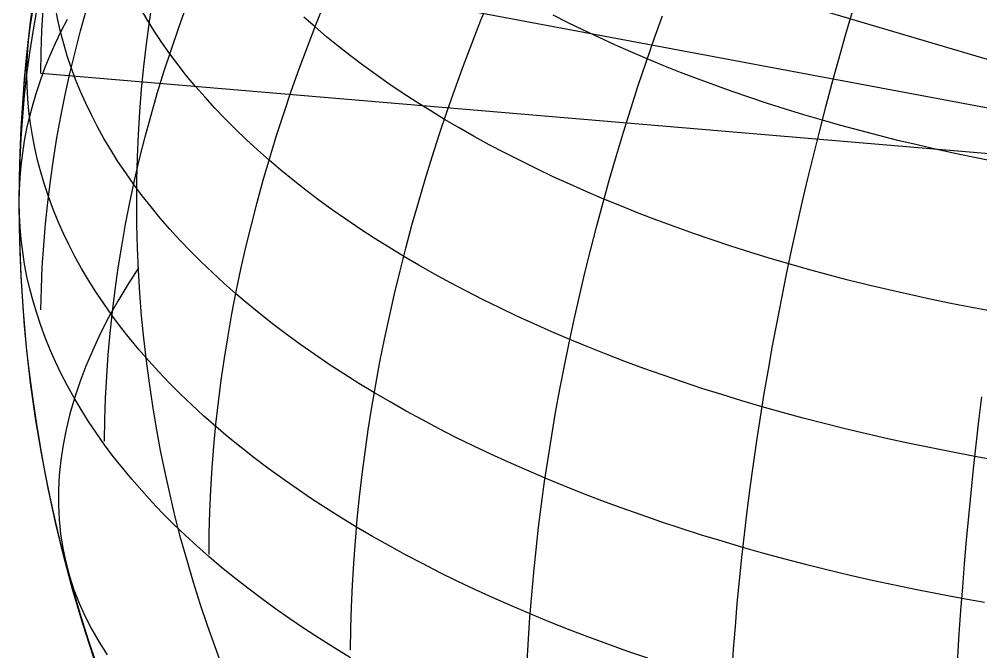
# Model space of a CAD drawing. Header units: millimetres. Extents: x -85 to 85, y -85 to 85.
# Drawn here: x -85 to -27.3, y -27 to 11 of the extents above; entities that cross this region are included whole.
import ezdxf

# ---------------------------------------------------------------- set-up
doc = ezdxf.new("R2010")
doc.units = ezdxf.units.MM
for name, color, linetype in [('CUT_OUTER', 1, 'Continuous'), ('ENGRAVE', 7, 'Continuous'), ('ENGRAVE_FINE', 8, 'Continuous')]:
    doc.layers.add(name, color=color, linetype=linetype)

msp = doc.modelspace()

# ---------------------------------------------------------------- linework, layer by layer
at = {"layer": 'CUT_OUTER'}
msp.add_circle((0, 0), 85, dxfattribs=at)
at = {"layer": 'ENGRAVE'}
for points in [[(-80.3691, -27.6733), (-80.8398, -26.2664), (-81.2859, -24.8516), (-81.7072, -23.4292), (-82.1037, -21.9996), (-82.4751, -20.5634), (-82.8215, -19.1208), (-83.1425, -17.6725), (-83.4383, -16.2188), (-83.7087, -14.7601), (-83.9535, -13.2969), (-84.1728, -11.8297), (-84.3664, -10.3589), (-84.5344, -8.8849), (-84.6765, -7.4082), (-84.7929, -5.9293), (-84.8835, -4.4486), (-84.9482, -2.9665), (-84.9871, -1.4835), (-85, 0), (-84.9871, 1.4835), (-84.9482, 2.9665), (-84.8835, 4.4486), (-84.7929, 5.9293), (-84.6765, 7.4082), (-84.5344, 8.8849), (-84.3664, 10.3589), (-84.1728, 11.8297)], [(-65.1138, -27.3185), (-66.0574, -26.7461), (-66.9809, -26.1656), (-67.884, -25.5771), (-68.7664, -24.9809), (-69.6279, -24.377), (-70.4682, -23.7657), (-71.287, -23.1472), (-72.0841, -22.5216), (-72.8592, -21.8891), (-73.6122, -21.25), (-74.3427, -20.6044), (-75.0505, -19.9525), (-75.7356, -19.2946), (-76.3975, -18.6308), (-77.0362, -17.9613), (-77.6514, -17.2863), (-78.2429, -16.6061), (-78.8106, -15.9208), (-79.3543, -15.2306), (-79.8739, -14.5359), (-80.3691, -13.8366), (-80.8398, -13.1332), (-81.2859, -12.4258), (-81.7072, -11.7146), (-82.1037, -10.9998), (-82.4751, -10.2817), (-82.8215, -9.5604), (-83.1425, -8.8362), (-83.4383, -8.1094), (-83.7087, -7.38), (-83.9535, -6.6485), (-84.1728, -5.9149), (-84.3664, -5.1794), (-84.5344, -4.4425), (-84.6765, -3.7041), (-84.7929, -2.9647), (-84.8835, -2.2243), (-84.9482, -1.4832), (-84.9871, -0.7417), (-85, 0), (-84.9871, 0.7417), (-84.9482, 1.4832), (-84.8835, 2.2243), (-84.7929, 2.9647), (-84.6765, 3.7041), (-84.5344, 4.4425), (-84.3664, 5.1794), (-84.1728, 5.9149), (-83.9535, 6.6485), (-83.7087, 7.38), (-83.4383, 8.1094), (-83.1425, 8.8362), (-82.8215, 9.5604), (-82.4751, 10.2817), (-82.1037, 10.9998)]]:
    msp.add_lwpolyline(points, dxfattribs=at)
at = {"layer": 'ENGRAVE_FINE'}
for points in [[(73.612, -21.1188), (-73.6031, 22.4009)], [(79.8735, -14.3171), (-79.8655, 15.6004)], [(-72.7727, -27.9348), (-73.2491, -26.6605), (-73.7033, -25.3781), (-74.135, -24.0879), (-74.5441, -22.7904), (-74.9305, -21.486), (-75.294, -20.175), (-75.6347, -18.8578), (-75.9523, -17.535), (-76.2467, -16.2067), (-76.5179, -14.8736), (-76.7659, -13.5359), (-76.9904, -12.1941), (-77.1915, -10.8486), (-77.3691, -9.4997), (-77.5231, -8.148), (-77.6535, -6.7938), (-77.7602, -5.4375), (-77.8433, -4.0796), (-77.9026, -2.7204), (-77.9382, -1.3604), (-77.9501, 0), (-77.9382, 1.3604), (-77.9026, 2.7204), (-77.8433, 4.0796), (-77.7602, 5.4375), (-77.6535, 6.7938), (-77.5231, 8.148), (-77.3691, 9.4997), (-77.1915, 10.8486), (-76.9904, 12.1941)], [(-72.7727, -27.9348), (-73.2491, -26.6605), (-73.7033, -25.3781), (-74.135, -24.0879), (-74.5441, -22.7904), (-74.9305, -21.486), (-75.294, -20.175), (-75.6347, -18.8578), (-75.9523, -17.535), (-76.2467, -16.2067), (-76.5179, -14.8736), (-76.7659, -13.5359), (-76.9904, -12.1941), (-77.1915, -10.8486), (-77.3691, -9.4997), (-77.5231, -8.148), (-77.6535, -6.7938), (-77.7602, -5.4375), (-77.8433, -4.0796), (-77.9026, -2.7204), (-77.9382, -1.3604), (-77.9501, 0), (-77.9382, 1.3604), (-77.9026, 2.7204), (-77.8433, 4.0796), (-77.7602, 5.4375), (-77.6535, 6.7938), (-77.5231, 8.148), (-77.3691, 9.4997), (-77.1915, 10.8486), (-76.9904, 12.1941)], [(-65.1125, -26.8547), (-65.0954, -25.5629), (-65.0585, -24.2633), (-65.0018, -22.9564), (-64.9253, -21.6424), (-64.829, -20.3219), (-64.713, -18.9952), (-64.5772, -17.6627), (-64.4218, -16.3248), (-64.2467, -14.9819), (-64.0521, -13.6345), (-63.838, -12.2829), (-63.6044, -10.9276), (-63.3515, -9.5689), (-63.0792, -8.2073), (-62.7878, -6.8433), (-62.4772, -5.4771), (-62.1476, -4.1093), (-61.799, -2.7402), (-61.4317, -1.3703), (-61.0456, 0), (-60.6409, 1.3703), (-60.2177, 2.7402), (-59.7763, 4.1093), (-59.3165, 5.4771), (-58.8388, 6.8433), (-58.3431, 8.2073), (-57.8296, 9.5689), (-57.2985, 10.9276), (-56.75, 12.2829)], [(83.702, -6.4479), (-83.7077, 7.7331), (-83.6879, 9.016), (-83.6427, 10.2962), (-83.572, 11.5732)], [(-83.702, -6.4479), (-83.6707, -5.1607), (-83.614, -3.8719), (-83.5318, -2.5819), (-83.4242, -1.2911), (-83.2911, 0), (-83.1327, 1.2911), (-82.949, 2.5819), (-82.7399, 3.8719), (-82.5057, 5.1607), (-82.2464, 6.4479), (-81.962, 7.7331), (-81.6526, 9.016), (-81.3184, 10.2962), (-80.9594, 11.5732)], [(-27.0686, -24.0016), (-28.4364, -23.7594), (-29.7956, -23.5053), (-31.1457, -23.2394), (-32.4864, -22.9617), (-33.8171, -22.6724), (-35.1376, -22.3715), (-36.4473, -22.0592), (-37.7459, -21.7354), (-39.0331, -21.4004), (-40.3083, -21.0542), (-41.5713, -20.697), (-42.8216, -20.3287), (-44.0588, -19.9496), (-45.2827, -19.5598), (-46.4927, -19.1593), (-47.6886, -18.7484), (-48.87, -18.327), (-50.0364, -17.8955), (-51.1877, -17.4538), (-52.3233, -17.0021), (-53.443, -16.5406), (-54.5464, -16.0694), (-55.6332, -15.5886), (-56.7031, -15.0985), (-57.7557, -14.599), (-58.7907, -14.0905), (-59.8077, -13.573), (-60.8066, -13.0467), (-61.787, -12.5118), (-62.7485, -11.9684), (-63.6909, -11.4167), (-64.6139, -10.8568), (-65.5172, -10.289), (-66.4006, -9.7134), (-67.2637, -9.1302), (-68.1064, -8.5395), (-68.9283, -7.9415), (-69.7292, -7.3365), (-70.5089, -6.7246), (-71.2671, -6.106), (-72.0036, -5.4808), (-72.7181, -4.8493), (-73.4105, -4.2117), (-74.0806, -3.5681), (-74.728, -2.9188), (-75.3527, -2.264), (-75.9545, -1.6037), (-76.5331, -0.9384), (-77.0884, -0.268), (-77.6203, 0.407), (-78.1284, 1.0866), (-78.6128, 1.7705), (-79.0733, 2.4586), (-79.5096, 3.1506), (-79.9217, 3.8462), (-80.3095, 4.5454), (-80.6729, 5.2478), (-81.0116, 5.9533), (-81.3257, 6.6617), (-81.615, 7.3727), (-81.8794, 8.0861), (-82.1189, 8.8016), (-82.3334, 9.5192), (-82.5228, 10.2386), (-82.6871, 10.9594), (-82.8262, 11.6817)], [(-79.8735, -14.3171), (-79.8572, -13.0294), (-79.8166, -11.7378), (-79.7516, -10.4427), (-79.6624, -9.1443), (-79.5489, -7.8431), (-79.4112, -6.5396), (-79.2492, -5.2341), (-79.0632, -3.927), (-78.853, -2.6186), (-78.6189, -1.3095), (-78.3607, 0), (-78.0788, 1.3095), (-77.773, 2.6186), (-77.4435, 3.927), (-77.0905, 5.2341), (-76.7139, 6.5396), (-76.314, 7.8431), (-75.8909, 9.1443), (-75.4446, 10.4427), (-74.9754, 11.7378)], [(-26.3189, -15.4704), (-27.6488, -15.2349), (-28.9704, -14.9878), (-30.2831, -14.7293), (-31.5866, -14.4593), (-32.8805, -14.178), (-34.1644, -13.8855), (-35.4378, -13.5818), (-36.7005, -13.267), (-37.952, -12.9412), (-39.1919, -12.6046), (-40.4199, -12.2573), (-41.6356, -11.8992), (-42.8386, -11.5306), (-44.0285, -11.1516), (-45.205, -10.7622), (-46.3678, -10.3626), (-47.5164, -9.953), (-48.6506, -9.5334), (-49.77, -9.1039), (-50.8741, -8.6648), (-51.9628, -8.216), (-53.0357, -7.7579), (-54.0924, -7.2904), (-55.1326, -6.8138), (-56.156, -6.3282), (-57.1624, -5.8338), (-58.1513, -5.3306), (-59.1225, -4.8189), (-60.0757, -4.2988), (-61.0106, -3.7704), (-61.9269, -3.234), (-62.8243, -2.6897), (-63.7026, -2.1376), (-64.5615, -1.5779), (-65.4008, -1.0108), (-66.2201, -0.4365), (-67.0192, 0.1449), (-67.798, 0.7332), (-68.556, 1.3281), (-69.2932, 1.9296), (-70.0093, 2.5375), (-70.7041, 3.1515), (-71.3773, 3.7714), (-72.0288, 4.3972), (-72.6583, 5.0285), (-73.2657, 5.6652), (-73.8508, 6.3072), (-74.4134, 6.9541), (-74.9534, 7.6058), (-75.4705, 8.2622), (-75.9646, 8.923), (-76.4355, 9.588), (-76.8832, 10.257), (-77.3075, 10.9298), (-77.7082, 11.6062)], [(-73.612, -21.1188), (-73.5985, -19.8302), (-73.5626, -18.5356), (-73.5043, -17.2353), (-73.4236, -15.9298), (-73.3205, -14.6194), (-73.1951, -13.3046), (-73.0474, -11.9857), (-72.8774, -10.6632), (-72.6852, -9.3374), (-72.4709, -8.0088), (-72.2345, -6.6777), (-71.9762, -5.3446), (-71.6959, -4.0099), (-71.3937, -2.6739), (-71.0698, -1.3372), (-70.7243, 0), (-70.3572, 1.3372), (-69.9687, 2.6739), (-69.5588, 4.0099), (-69.1278, 5.3446), (-68.6757, 6.6777), (-68.2028, 8.0088), (-67.709, 9.3374), (-67.1946, 10.6632), (-66.6597, 11.9857)], [(-84.9871, 1.2847), (-84.9482, 2.569), (-84.8835, 3.8526), (-84.7929, 5.1349), (-84.6765, 6.4157), (-84.5344, 7.6946), (-84.3664, 8.9711), (-84.1728, 10.2448), (-83.9535, 11.5155)], [(-47.271, -27.3465), (-48.4869, -26.9287), (-49.6881, -26.5003), (-50.874, -26.0615), (-52.0445, -25.6124), (-53.1992, -25.1532), (-54.3376, -24.684), (-55.4595, -24.2049), (-56.5645, -23.7161), (-57.6523, -23.2177), (-58.7225, -22.7099), (-59.7748, -22.1928), (-60.8089, -21.6667), (-61.8245, -21.1316), (-62.8213, -20.5877), (-63.7989, -20.0352), (-64.7571, -19.4743), (-65.6955, -18.905), (-66.614, -18.3277), (-67.5121, -17.7425), (-68.3897, -17.1495), (-69.2465, -16.5489), (-70.0822, -15.9409), (-70.8965, -15.3258), (-71.6892, -14.7036), (-72.4601, -14.0746), (-73.2089, -13.439), (-73.9354, -12.797), (-74.6394, -12.1487), (-75.3207, -11.4943), (-75.979, -10.8341), (-76.6141, -10.1683), (-77.226, -9.497), (-77.8143, -8.8205), (-78.3789, -8.139), (-78.9196, -7.4526), (-79.4363, -6.7617), (-79.9288, -6.0663), (-80.397, -5.3667), (-80.8406, -4.6632), (-81.2596, -3.9558), (-81.6539, -3.245), (-82.0233, -2.5308), (-82.3678, -1.8135), (-82.6871, -1.0933), (-82.9812, -0.3704), (-83.2501, 0.3549), (-83.4936, 1.0825), (-83.7117, 1.8121), (-83.9043, 2.5435), (-84.0713, 3.2764), (-84.2127, 4.0107), (-84.3284, 4.7462), (-84.4185, 5.4825), (-84.4829, 6.2195), (-84.5215, 6.9569), (-84.5344, 7.6946), (-84.5215, 8.4322), (-84.4829, 9.1697), (-84.4185, 9.9067), (-84.3284, 10.643), (-84.2127, 11.3784)], [(-26.5583, -6.5434), (-27.8278, -6.3061), (-29.0887, -6.0578), (-30.3408, -5.7985), (-31.5837, -5.5283), (-32.8169, -5.2473), (-34.0401, -4.9555), (-35.253, -4.6532), (-36.4551, -4.3403), (-37.6461, -4.0169), (-38.8257, -3.6833), (-39.9934, -3.3393), (-41.149, -2.9853), (-42.292, -2.6212), (-43.4221, -2.2472), (-44.539, -1.8634), (-45.6423, -1.4699), (-46.7318, -1.0668), (-47.807, -0.6543), (-48.8676, -0.2325), (-49.9133, 0.1986), (-50.9439, 0.6386), (-51.9589, 1.0877), (-52.9581, 1.5455), (-53.9412, 2.0119), (-54.9078, 2.4869), (-55.8577, 2.9702), (-56.7906, 3.4617), (-57.7062, 3.9613), (-58.6042, 4.4688), (-59.4844, 4.9841), (-60.3464, 5.507), (-61.1901, 6.0373), (-62.0151, 6.5749), (-62.8213, 7.1196), (-63.6083, 7.6713), (-64.3759, 8.2297), (-65.1239, 8.7948), (-65.8521, 9.3663), (-66.5602, 9.9441), (-67.2481, 10.5279), (-67.9154, 11.1177)], [(-54.5131, -27.5293), (-54.4406, -26.2051), (-54.3516, -24.8729), (-54.246, -23.5331), (-54.1238, -22.1862), (-53.9852, -20.8324), (-53.8301, -19.4724), (-53.6587, -18.1064), (-53.4709, -16.7349), (-53.2668, -15.3583), (-53.0464, -13.977), (-52.81, -12.5915), (-52.5574, -11.2021), (-52.2888, -9.8093), (-52.0043, -8.4135), (-51.704, -7.0152), (-51.3879, -5.6147), (-51.0561, -4.2125), (-50.7088, -2.8091), (-50.3461, -1.4048), (-49.968, 0), (-49.5747, 1.4048), (-49.1663, 2.8091), (-48.7429, 4.2125), (-48.3047, 5.6147), (-47.8518, 7.0152), (-47.3842, 8.4135), (-46.9023, 9.8093), (-46.406, 11.2021)], [(-26.3802, 2.4446), (-27.5756, 2.6801), (-28.7626, 2.9259), (-29.9408, 3.1821), (-31.1098, 3.4484), (-32.2694, 3.725), (-33.4192, 4.0116), (-34.5588, 4.3082), (-35.6879, 4.6148), (-36.8061, 4.9311), (-37.9131, 5.2571), (-39.0085, 5.5928), (-40.0921, 5.9379), (-41.1634, 6.2925), (-42.2222, 6.6563), (-43.2681, 7.0293), (-44.3009, 7.4114), (-45.3202, 7.8025), (-46.3256, 8.2024), (-47.317, 8.611), (-48.2939, 9.0282), (-49.2561, 9.4538), (-50.2034, 9.8878), (-51.1353, 10.33), (-52.0517, 10.7803), (-52.9522, 11.2384)], [(-42.2213, -28.1486), (-42.1301, -26.7946), (-42.026, -25.4324), (-41.9091, -24.0625), (-41.7795, -22.6852), (-41.6372, -21.301), (-41.4821, -19.9104), (-41.3144, -18.5137), (-41.1342, -17.1113), (-40.9414, -15.7038), (-40.7361, -14.2914), (-40.5184, -12.8747), (-40.2884, -11.4541), (-40.0461, -10.03), (-39.7916, -8.6028), (-39.525, -7.173), (-39.2464, -5.741), (-38.9558, -4.3073), (-38.6533, -2.8723), (-38.3391, -1.4363), (-38.0132, 0), (-37.6757, 1.4363), (-37.3267, 2.8723), (-36.9663, 4.3073), (-36.5947, 5.741), (-36.212, 7.173), (-35.8182, 8.6028), (-35.4135, 10.03), (-34.998, 11.4541)], [(-77.8514, -3.9222), (-78.4915, -4.9228), (-79.0855, -5.917), (-79.6335, -6.9048), (-80.1356, -7.8857), (-80.5919, -8.8595), (-81.0024, -9.8261), (-81.3674, -10.785), (-81.6868, -11.7359), (-81.9606, -12.6787), (-82.189, -13.6128), (-82.372, -14.5382), (-82.5097, -15.4543), (-82.6021, -16.3609), (-82.6493, -17.2578), (-82.6514, -18.1444), (-82.6083, -19.0205), (-82.5203, -19.8859), (-82.3873, -20.74), (-82.2094, -21.5827), (-81.9868, -22.4135), (-81.7195, -23.2322), (-81.4076, -24.0385), (-81.0512, -24.8319), (-80.6504, -25.6122), (-80.2053, -26.379), (-79.716, -27.1321)], [(-29.0707, -39.3173), (-29.062, -38.0207), (-29.0445, -36.7127), (-29.0181, -35.3934), (-28.9828, -34.0633), (-28.9388, -32.7229), (-28.8859, -31.3725), (-28.8242, -30.0126), (-28.7538, -28.6435), (-28.6746, -27.2656), (-28.5866, -25.8795), (-28.49, -24.4855), (-28.3847, -23.084), (-28.2707, -21.6755), (-28.1481, -20.2604), (-28.0169, -18.8392), (-27.8772, -17.4122), (-27.729, -15.9799), (-27.5724, -14.5427), (-27.4074, -13.1011), (-27.234, -11.6555)]]:
    msp.add_lwpolyline(points, dxfattribs=at)

doc.saveas('drawing.dxf')
